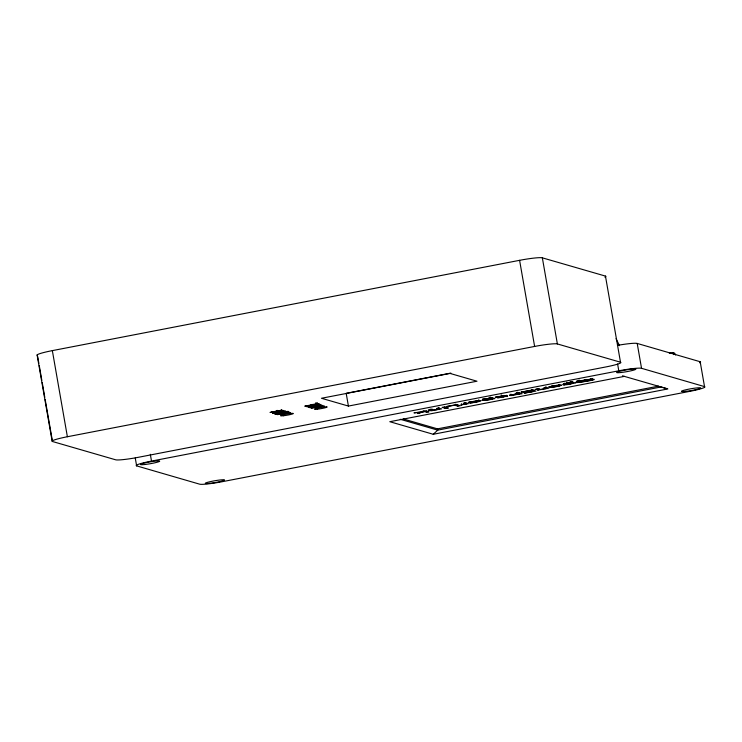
<?xml version="1.0" encoding="UTF-8"?>
<svg xmlns="http://www.w3.org/2000/svg" width="742" height="742" viewBox="0 0 742 742"><rect width="100%" height="100%" fill="white"/><g stroke="black" fill="none" stroke-linecap="round" stroke-linejoin="round"><path stroke-width="1.11" d="M478.831 401.292L471.754 402.516L478.312 401.515L478.831 401.292L478.609 400.021M559.394 385.729L552.308 386.944L558.865 385.942L559.394 385.729L559.171 384.449M314.478 405.726L319.997 404.798L315.554 405.067L310.462 406.672L307.513 406.607C307.735 407.386 315.433 407.358 314.256 404.446M317.567 404.251L316.713 403.861L304.795 406.162L310.249 405.457L306.724 406.727C308.895 404.065 317.344 406.95 317.344 402.971M276.599 411.727L276.098 411.43C264.903 411.912 277.925 413.915 276.376 410.447M624.393 376.37L389.8 421.706L433.263 434.283L437.734 430.137L661.011 386.981L666.872 388.669M584.687 379.83C617.604 376.89 552.707 387.129 584.557 380.062C605.37 378.253 566.888 384.903 583.351 380.284M316.157 404.399C303.979 404.269 317.298 407.07 315.934 403.119M277.656 411.652L282.915 410.465L281.932 410.14L270.014 412.441L277.156 411.819L277.434 410.382M309.043 406.412L309.525 406.226M313.43 404.909L313.94 404.733L314.163 406.013M474.963 401.264L478.488 401.032L469.194 402.832L474.908 402.461L481.039 400.717L476.828 400.773L468.258 402.442L474.045 401.413M555.526 385.692L559.051 385.469L549.748 387.259L555.47 386.888L561.601 385.144L557.39 385.2L548.82 386.87L554.608 385.849M465.29 403.898L460.865 404.9L468.369 403.694L465.549 402.878L463.296 403.314L465.29 403.898L465.067 402.618M464.501 403.017L465.883 402.86L466.106 404.13M438.003 408.174L441.629 408.861L432.002 410.632L428.273 410.085L436.352 409.695L438.661 409.092L438.439 407.812M545.954 388.354L540.909 389.439L537.82 388.91L535.557 389.346L539.295 389.893L548.922 388.122L546.112 387.315L543.849 387.751L545.954 388.354L545.732 387.083M491.399 397.851L492.438 397.721L492.66 399.001L494.914 398.565L491.065 397.452L488.811 397.888L489.989 398.222C473.377 401.227 487.021 400.745 492.66 399.001M573.214 383.428L572.703 382.074L571.961 382.288L572.184 383.558C565.719 385.627 555.35 385.126 570.542 382.659L569.364 382.315L571.628 381.88L575.477 382.993L572.184 383.558M283.555 411.708L285.262 411.049L279.233 411.569L272.564 413.266L283.555 411.708L283.333 410.437M280.291 412.543C265.117 415.965 286.625 413.183 287.608 411.662C284.993 411.207 266.786 415.501 282.155 413.081M500.989 396.72L504.514 395.848L498.216 396.905L506.897 395.412L495.276 397.137L498.633 397.712L507.621 396.08L499.375 397.239M491.965 398.797C484.183 401.441 480.566 398.435 491.965 398.797L491.742 397.526M572.527 383.234C564.745 385.868 561.119 382.863 572.527 383.234L572.305 381.954M558.856 384.875L559.783 384.634L560.006 385.914M283.258 412.867L286.329 411.986L281.747 412.431M37.48 355.399A19.515 1.836 -9.9 0 1 52.348 350.623L519.595 260.321A19.515 1.836 -9.9 0 1 542.346 257.836L605.463 276.098L620.497 362.217A19.515 1.836 -9.9 0 1 605.62 366.993L138.383 457.295A19.515 1.836 -9.9 0 1 115.622 459.79L52.506 441.518A19.515 1.836 -9.9 0 1 67.383 436.741L534.62 346.44A19.515 1.836 -9.9 0 1 557.381 343.945L620.497 362.217M450.858 373.087L346.189 393.316L348.415 406.069L476.985 381.221L450.023 373.421L321.453 398.268L348.415 406.069M317.882 405.382L319.774 405.011L319.552 403.741M316.157 406.635L317.567 406.366L316.426 406.032L319.691 405.401L321.87 406.032L311.352 408.063L324.458 406.097L320.767 405.03L308.839 407.339L310.406 407.785L311.816 407.516L310.583 407.163L316.157 406.635L315.934 405.364M322.334 405.484L320.924 405.753L320.702 404.483M321.036 405.791L322.445 405.512M288.007 412.58L277.489 414.611L290.586 412.645L287.163 412.329L288.007 412.58L287.785 411.3M669.349 353.229L672.753 352.571L674.589 353.109L675.628 354.991M135.248 457.953L136.63 465.874A19.515 1.836 -9.9 0 1 151.507 461.088L618.791 370.805A19.515 1.836 -9.9 0 1 641.542 368.31L704.52 386.61L700.179 361.734L637.202 343.435A19.515 1.836 -9.9 0 0 617.437 345.373M438.819 408.044L436.556 408.48L438.661 409.092M456.506 404.631L446.137 406.635L454.568 405.215L457.879 406.171L460.253 405.716L455.449 404.26M532.209 389.995L521.023 392.156L530.27 390.589L531.671 390.988L531.448 389.717M532.385 390.459L534.62 390.023M517.424 393.529L509.596 395.514L522.155 393.752L518.408 392.666L516.024 393.13L517.424 393.529L517.202 392.258M517.851 393.65L512.119 394.985L519.344 394.085L519.122 392.815L517.628 392.379L517.851 393.65L519.344 394.085M531.671 390.988L523.462 392.574L533.136 391.414L532.914 390.144M444.95 408.221L447.203 407.785L444.393 406.968L442.139 407.404L444.95 408.221L444.727 406.941M533.136 391.414L524.334 393.121L535.956 391.08L531.884 389.838L532.107 391.117M426.761 412.274L429.015 411.829L425.101 410.697L422.838 411.133L424.016 411.476L423.311 411.699L413.971 412.849L421.873 412.116L417.533 413.517L424.461 411.606L426.761 412.274L426.539 410.994M403.314 418.961L437.511 428.857L658.516 386.146M433.263 434.283L667.846 388.947L622.455 375.823M430.1 410.614L429.878 409.343L432.512 409.269M482.495 399.15L485.305 399.038M537.384 389.875L537.162 388.604L539.072 388.613M563.79 384.894L563.568 383.614L564.987 383.558M576.738 380.98L579.15 381.073M509.939 394.392L510.607 394.373L510.83 395.653M400.281 419.295L437.734 430.137L437.511 428.857M288.953 411.643L288.119 411.402L288.341 412.673M136.63 465.874L199.607 484.164A19.515 1.836 -9.9 0 0 222.368 481.679L689.643 391.386A19.515 1.836 -9.9 0 0 704.52 386.61M672.753 352.571L673.745 354.583M616.036 338.667L619.524 345.689M578.964 380.377L579.381 382.353M637.202 343.435L641.542 368.31M617.604 364.016L618.791 370.805M592.496 378.494L592.719 379.774M592.079 380.034L591.856 378.754L590.938 379.041L591.161 380.312M590.344 378.513L590.586 379.932M589.742 379.347L589.964 380.618M586.616 380.015L586.839 381.286M579.131 380.071L579.354 381.351M578.139 381.11L578.361 382.39M577.322 381.082L577.545 382.353M572.703 382.074L572.926 383.345M570.709 381.49L570.932 382.77M568.966 382.974L569.188 384.245M566.777 382.186L566.999 383.466M564.94 383.039L565.163 384.319M542.346 257.836L557.381 343.945M564.208 383.605L564.43 384.885M553.161 385.942L553.384 387.222M552.243 386.053L552.465 387.333M551.427 386.128L551.649 387.398M546.668 388.567L546.131 387.194L546.353 388.474M545.296 387.435L545.518 388.715M519.595 260.321L534.62 346.44M538.432 388.669L538.655 389.94M537.904 388.678L538.126 389.958M537.477 388.66L537.7 389.94M511.479 394.308L511.702 395.579M503.428 395.634L503.651 396.905M501.212 394.846L501.434 396.117M499.181 396.349L499.403 397.629M498.411 396.441L498.633 397.712M497.789 396.478L498.012 397.749M497.316 396.469L497.539 397.749M496.982 396.413L497.205 397.693M492.141 397.638L492.363 398.918M490.147 397.063L490.369 398.333M484.387 398.612L484.609 399.892M484.424 399.122L484.647 400.402M483.654 399.177L483.877 400.448M483.005 399.187L483.228 400.457M479.453 401.478L479.23 400.207L478.293 400.448L478.516 401.719M472.598 401.515L472.821 402.785M471.68 401.626L471.903 402.897M470.864 401.691L471.087 402.971M470.178 401.719L470.4 402.999M465.466 402.739L465.688 404.01M461.413 403.713L461.635 404.993M457.656 404.9L457.879 406.171M439.153 408.026L439.375 409.296M438.837 407.933L439.06 409.204M431.779 409.352L432.002 410.632M431.139 409.398L431.362 410.678M430.61 409.417L430.833 410.697M430.184 409.398L430.406 410.669M318.337 403.722L318.559 404.993M318.235 403.833L318.457 405.104M317.984 403.963L318.207 405.234M317.14 403.073L317.363 404.353M316.806 403.203L317.029 404.473M316.537 404.613L316.315 403.333L315.665 403.49L315.888 404.761M315.795 403.036L316.009 404.511M314.191 404.585L314.413 405.855M285.818 411.142L286.041 412.413M282.275 411.903L282.498 413.183M281.292 409.705L281.515 410.975M276.933 410.549L277.156 411.819M276.506 412.793L276.729 414.073M275.811 412.84L276.033 414.119M275.291 412.84L275.514 414.11M274.957 412.784L275.18 414.064M273.325 412.135L273.548 413.415M272.806 412.135L273.037 413.405M150.329 454.308L151.507 461.088M52.348 350.623L67.383 436.741M37.675 356.54L38.862 363.339M39.261 365.602L41.83 380.331M42.229 382.594L44.798 397.322M45.188 399.595L52.311 440.386M37.1 354.982L52.126 441.1M605.463 276.098A19.515 1.836 -9.9 0 1 604.916 277.165M700.179 361.734A19.515 1.836 -9.9 0 1 699.632 362.792M281.459 410.678L277.425 411.17L281.459 410.678M283.843 411.291L273.983 413.034L283.843 411.291M447.834 407.887L445.265 408.388L448.326 408.035L447.834 407.887M283.444 415.743A6.502 0.612 -9.9 0 0 293.34 413.544A6.502 0.612 -9.9 0 0 284.047 414.565A6.502 0.612 -9.9 0 0 283.444 415.743M317.307 409.194A6.502 0.612 -9.9 0 0 327.213 406.996A6.502 0.612 -9.9 0 0 317.919 408.017A6.502 0.612 -9.9 0 0 317.307 409.194M685.812 391.349A9.757 0.918 -9.9 0 0 700.661 388.047A9.757 0.918 -9.9 0 0 686.73 389.578A9.757 0.918 -9.9 0 0 685.812 391.349M620.971 372.512A9.757 0.918 -9.9 0 0 635.829 369.21A9.757 0.918 -9.9 0 0 621.898 370.74A9.757 0.918 -9.9 0 0 620.971 372.512M144.82 464.511A9.757 0.918 -9.9 0 0 159.678 461.218A9.757 0.918 -9.9 0 0 145.747 462.739A9.757 0.918 -9.9 0 0 144.82 464.511M209.661 483.348A9.757 0.918 -9.9 0 0 224.52 480.055A9.757 0.918 -9.9 0 0 210.58 481.577A9.757 0.918 -9.9 0 0 209.661 483.348"/></g></svg>
